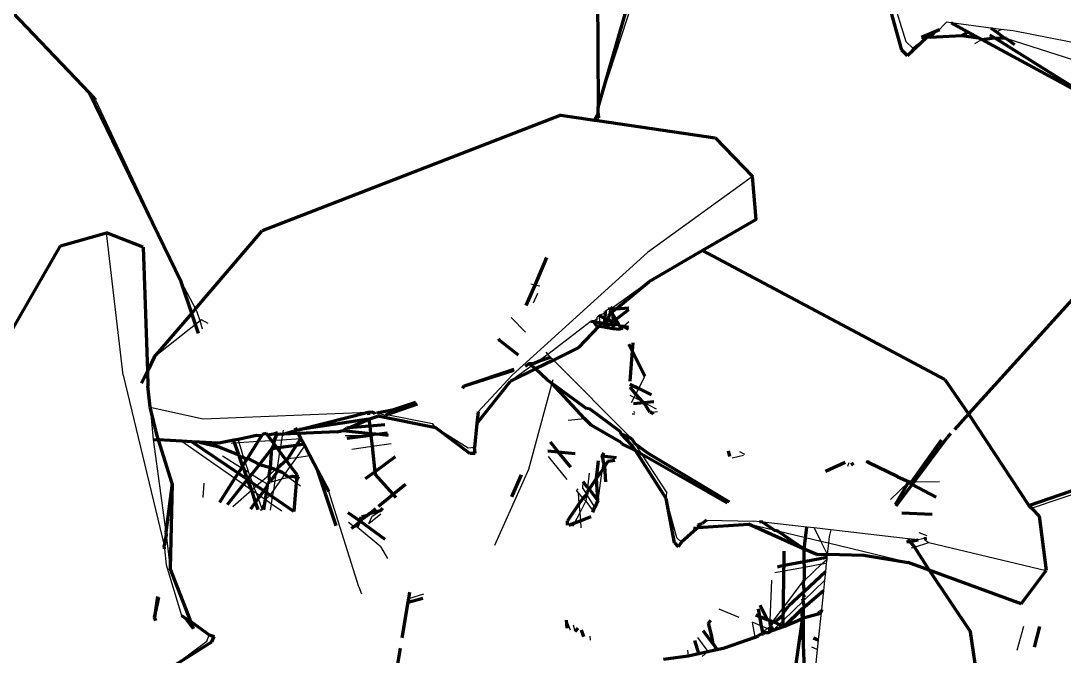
# Model space of a CAD drawing. Header units: millimetres. Extents: x 4307 to 31003, y 2809 to 20009.
# Drawn here: x 13541.02 to 13564.91, y 8947.4 to 8961.95 of the extents above; entities that cross this region are included whole.
import ezdxf

# ---------------------------------------------------------------- set-up
doc = ezdxf.new("R2010")
doc.units = ezdxf.units.MM
doc.layers.add('ProfileEdges', color=7, linetype='Continuous')

msp = doc.modelspace()

# ---------------------------------------------------------------- linework, layer by layer
for p, q in [((13560.87, 8962.816), (13561.29, 8961.473)), ((13554.246, 8959.965), (13555.039, 8962.393)), ((13562.155, 8961.858), (13562.056, 8961.752)), ((13562.155, 8961.858), (13562.223, 8961.915)), ((13562.324, 8961.902), (13562.223, 8961.915)), ((13563.235, 8961.783), (13562.324, 8961.902)), ((13561.779, 8961.577), (13561.451, 8961.326)), ((13563.471, 8961.752), (13563.235, 8961.783)), ((13563.362, 8961.694), (13563.471, 8961.752)), ((13563.744, 8961.717), (13563.471, 8961.752)), ((13569.394, 8960.621), (13563.744, 8961.717)), ((13561.29, 8961.473), (13561.451, 8961.326)), ((13561.451, 8961.326), (13561.33, 8961.145)), ((13562.869, 8961.432), (13563.031, 8961.518)), ((13565.328, 8960.983), (13563.582, 8961.541)), ((13542.733, 8960.141), (13544.696, 8955.97)), ((13554.23, 8959.665), (13554.247, 8959.723)), ((13557.78, 8958.381), (13555.371, 8956.639)), ((13543.368, 8953.83), (13542.983, 8957.095)), ((13555.371, 8956.639), (13552.274, 8953.834)), ((13544.696, 8955.97), (13545.025, 8955.351)), ((13552.796, 8955.893), (13552.704, 8955.914)), ((13552.909, 8955.868), (13552.796, 8955.893)), ((13555.401, 8955.97), (13554.566, 8955.371)), ((13552.763, 8955.489), (13552.859, 8955.708)), ((13545.025, 8955.351), (13545.059, 8955.278)), ((13554.482, 8955.342), (13554.403, 8955.289)), ((13554.566, 8955.371), (13554.506, 8955.359)), ((13545.125, 8955.075), (13545.059, 8955.278)), ((13545.162, 8955.104), (13545.125, 8955.075)), ((13545.313, 8955.019), (13545.162, 8955.104)), ((13552.253, 8955.153), (13552.582, 8954.821)), ((13554.219, 8955.121), (13554.136, 8955.062)), ((13554.214, 8955.049), (13554.219, 8955.121)), ((13554.219, 8955.121), (13554.221, 8955.164)), ((13554.268, 8955.196), (13554.221, 8955.164)), ((13554.299, 8955.218), (13554.268, 8955.196)), ((13554.268, 8955.196), (13554.276, 8955.038)), ((13554.401, 8955.252), (13554.299, 8955.218)), ((13554.475, 8955.103), (13554.463, 8955.005)), ((13554.502, 8955.325), (13554.486, 8955.196)), ((13545.02, 8954.992), (13544.078, 8954.243)), ((13545.125, 8955.075), (13545.02, 8954.992)), ((13545.185, 8954.886), (13545.125, 8955.075)), ((13554.085, 8955.071), (13553.09, 8954.31)), ((13554.208, 8954.963), (13554.214, 8955.049)), ((13554.276, 8955.038), (13554.265, 8954.954)), ((13554.457, 8954.958), (13554.453, 8954.925)), ((13554.779, 8954.873), (13554.721, 8954.883)), ((13554.822, 8954.947), (13554.779, 8954.873)), ((13554.941, 8955.051), (13554.822, 8954.947)), ((13553.09, 8954.31), (13552.874, 8954.155)), ((13553.042, 8954.359), (13553.09, 8954.31)), ((13553.09, 8954.31), (13553.152, 8954.248)), ((13553.152, 8954.248), (13553.22, 8954.18)), ((13553.22, 8954.18), (13555.003, 8952.386)), ((13552.724, 8954.048), (13552.237, 8953.698)), ((13552.779, 8954.108), (13552.724, 8954.048)), ((13543.368, 8953.83), (13544.302, 8949.931)), ((13551.491, 8952.994), (13552.274, 8953.834)), ((13553.201, 8953.727), (13553.18, 8953.648)), ((13555.171, 8953.528), (13555.312, 8953.809)), ((13553.173, 8953.623), (13552.649, 8951.676)), ((13555.107, 8953.401), (13555.171, 8953.528)), ((13555.067, 8953.322), (13554.977, 8953.369)), ((13555.009, 8953.206), (13555.067, 8953.322)), ((13555.067, 8953.322), (13555.107, 8953.401)), ((13555.265, 8953.221), (13555.067, 8953.322)), ((13555.582, 8953.057), (13555.289, 8953.208)), ((13543.98, 8953.098), (13544.055, 8952.357)), ((13543.98, 8953.098), (13545.2, 8952.832)), ((13545.2, 8952.832), (13548.975, 8952.986)), ((13549.125, 8952.956), (13549.177, 8952.967)), ((13549.177, 8952.967), (13549.371, 8952.919)), ((13555.022, 8952.945), (13555.08, 8952.951)), ((13555.091, 8952.975), (13555.06, 8952.997)), ((13555.468, 8952.987), (13555.602, 8953)), ((13549.4, 8952.929), (13550.45, 8952.724)), ((13550.528, 8952.628), (13550.45, 8952.724)), ((13553.555, 8952.805), (13553.931, 8952.841)), ((13547.001, 8952.354), (13547.022, 8952.483)), ((13547.022, 8952.483), (13547.036, 8952.574)), ((13551.265, 8952.163), (13550.528, 8952.628)), ((13544.055, 8952.357), (13544.342, 8950.236)), ((13544.709, 8952.32), (13545.924, 8951.473)), ((13545.84, 8952.279), (13545.916, 8952.284)), ((13545.916, 8952.284), (13546.019, 8952.29)), ((13546.019, 8952.29), (13545.996, 8952.363)), ((13546.019, 8952.29), (13546.453, 8952.319)), ((13546.123, 8951.966), (13546.019, 8952.29)), ((13546.453, 8952.319), (13546.763, 8952.339)), ((13546.763, 8952.339), (13546.831, 8952.343)), ((13546.831, 8952.343), (13547.001, 8952.354)), ((13546.972, 8952.179), (13547.001, 8952.354)), ((13547.001, 8952.354), (13547.437, 8952.382)), ((13548.451, 8952.455), (13549.035, 8952.454)), ((13549.064, 8952.205), (13549.502, 8952.269)), ((13555.081, 8952.265), (13555.238, 8952.024)), ((13546.896, 8951.71), (13546.956, 8952.079)), ((13546.956, 8952.079), (13546.972, 8952.179)), ((13547.34, 8951.951), (13547.524, 8952.215)), ((13547.34, 8951.951), (13547.639, 8951.995)), ((13548.601, 8952.137), (13549.064, 8952.205)), ((13551.407, 8952.173), (13551.265, 8952.163)), ((13555.238, 8952.024), (13555.813, 8951.139)), ((13557.567, 8951.992), (13557.31, 8951.936)), ((13557.6, 8952.017), (13557.484, 8952.077)), ((13546.071, 8951.707), (13545.637, 8951.979)), ((13546.16, 8951.85), (13546.138, 8951.92)), ((13546.24, 8951.601), (13546.16, 8951.85)), ((13547.139, 8951.922), (13547.34, 8951.951)), ((13547.2, 8951.75), (13547.34, 8951.951)), ((13553.095, 8951.968), (13553.528, 8951.446)), ((13554.36, 8951.874), (13554.324, 8951.646)), ((13559.979, 8951.828), (13559.955, 8951.74)), ((13546.133, 8951.669), (13546.071, 8951.707)), ((13546.24, 8951.601), (13546.133, 8951.669)), ((13546.249, 8951.573), (13546.24, 8951.601)), ((13546.304, 8951.561), (13546.249, 8951.573)), ((13546.249, 8951.573), (13546.269, 8951.517)), ((13546.269, 8951.517), (13546.327, 8951.359)), ((13546.55, 8951.408), (13546.304, 8951.561)), ((13546.708, 8951.546), (13546.55, 8951.408)), ((13546.854, 8951.673), (13546.708, 8951.546)), ((13546.849, 8951.417), (13546.878, 8951.598)), ((13546.896, 8951.71), (13546.854, 8951.673)), ((13546.878, 8951.598), (13546.854, 8951.673)), ((13546.995, 8951.457), (13547.069, 8951.564)), ((13547.069, 8951.564), (13547.2, 8951.75)), ((13547.232, 8951.522), (13547.346, 8951.553)), ((13552.649, 8951.676), (13551.869, 8949.932)), ((13554.04, 8951.585), (13554, 8951.262)), ((13554.324, 8951.646), (13554.233, 8950.959)), ((13564.164, 8950.789), (13566.46, 8951.559)), ((13545.193, 8951.032), (13545.219, 8951.363)), ((13545.924, 8951.473), (13546.124, 8951.334)), ((13546.124, 8951.334), (13546.313, 8951.202)), ((13546.327, 8951.359), (13546.367, 8951.249)), ((13546.42, 8951.295), (13546.367, 8951.249)), ((13546.55, 8951.408), (13546.42, 8951.295)), ((13546.631, 8951.357), (13546.55, 8951.408)), ((13546.631, 8951.357), (13546.681, 8951.371)), ((13546.724, 8951.383), (13546.849, 8951.417)), ((13546.813, 8951.197), (13546.995, 8951.457)), ((13546.813, 8951.197), (13546.849, 8951.417)), ((13546.849, 8951.417), (13546.995, 8951.457)), ((13546.995, 8951.457), (13547.153, 8951.5)), ((13547.153, 8951.5), (13547.33, 8951.367)), ((13547.33, 8951.367), (13547.426, 8951.295)), ((13553.888, 8951.239), (13553.901, 8951.392)), ((13560.935, 8950.989), (13561.345, 8951.375)), ((13561.417, 8951.394), (13561.478, 8951.394)), ((13561.478, 8951.394), (13562.062, 8951.395)), ((13546.313, 8951.202), (13545.876, 8950.82)), ((13546.367, 8951.249), (13546.313, 8951.202)), ((13546.313, 8951.202), (13546.408, 8951.136)), ((13546.367, 8951.249), (13546.408, 8951.136)), ((13546.408, 8951.136), (13546.455, 8951.005)), ((13546.408, 8951.136), (13546.502, 8951.071)), ((13546.502, 8951.071), (13546.622, 8950.987)), ((13546.622, 8950.987), (13546.733, 8951.082)), ((13546.733, 8951.082), (13546.813, 8951.197)), ((13546.763, 8950.888), (13546.788, 8951.044)), ((13546.788, 8951.044), (13546.813, 8951.197)), ((13548.765, 8948.983), (13548.071, 8951.168)), ((13553.748, 8951.181), (13553.782, 8951.228)), ((13553.748, 8951.181), (13553.79, 8951.13)), ((13553.79, 8951.13), (13553.89, 8951.01)), ((13553.81, 8950.892), (13553.79, 8951.13)), ((13553.888, 8951.239), (13553.98, 8951.098)), ((13553.98, 8951.098), (13553.962, 8950.951)), ((13554.168, 8950.808), (13553.98, 8951.098)), ((13555.803, 8951.008), (13555.813, 8951.139)), ((13546.455, 8951.005), (13546.532, 8950.795)), ((13546.532, 8950.795), (13546.609, 8950.905)), ((13546.622, 8950.987), (13546.763, 8950.888)), ((13546.739, 8950.738), (13546.763, 8950.888)), ((13546.763, 8950.888), (13546.997, 8950.725)), ((13553.827, 8950.686), (13553.81, 8950.892)), ((13553.827, 8950.686), (13553.962, 8950.951)), ((13553.89, 8951.01), (13553.962, 8950.951)), ((13553.962, 8950.951), (13554.131, 8950.72)), ((13556.043, 8950.11), (13555.803, 8951.008)), ((13546.501, 8950.75), (13546.549, 8950.748)), ((13546.532, 8950.795), (13546.549, 8950.748)), ((13548.989, 8950.434), (13549.269, 8950.661)), ((13548.989, 8950.434), (13549.066, 8950.606)), ((13549.066, 8950.606), (13549.259, 8950.723)), ((13553.704, 8950.443), (13553.827, 8950.686)), ((13553.843, 8950.497), (13553.827, 8950.686)), ((13548.523, 8950.468), (13548.651, 8950.371)), ((13548.651, 8950.371), (13548.721, 8950.361)), ((13548.721, 8950.361), (13549.266, 8949.908)), ((13553.667, 8950.372), (13553.704, 8950.443)), ((13553.856, 8950.337), (13553.843, 8950.497)), ((13556.722, 8950.516), (13557.801, 8950.492)), ((13558.285, 8950.278), (13557.683, 8950.423)), ((13557.938, 8950.477), (13557.801, 8950.492)), ((13559.024, 8950.352), (13558.012, 8950.468)), ((13559.192, 8950.333), (13559.024, 8950.352)), ((13559.192, 8950.333), (13559.344, 8950.023)), ((13559.571, 8950.29), (13559.192, 8950.333)), ((13544.349, 8950.179), (13544.444, 8949.404)), ((13556.15, 8950.005), (13556.043, 8950.11)), ((13558.994, 8950.107), (13558.359, 8950.26)), ((13559.344, 8950.023), (13558.994, 8950.107)), ((13559.53, 8950.137), (13559.514, 8949.982)), ((13559.571, 8950.29), (13559.53, 8950.137)), ((13561.342, 8950.087), (13559.571, 8950.29)), ((13561.568, 8950.061), (13561.342, 8950.087)), ((13561.711, 8950.089), (13561.568, 8950.061)), ((13561.778, 8950.151), (13561.596, 8950.222)), ((13561.753, 8950.04), (13561.711, 8950.089)), ((13544.31, 8949.852), (13544.347, 8949.491)), ((13549.425, 8949.638), (13549.266, 8949.908)), ((13559.344, 8950.023), (13559.488, 8949.73)), ((13559.514, 8949.982), (13559.344, 8950.023)), ((13559.514, 8949.982), (13559.488, 8949.73)), ((13561.342, 8949.542), (13559.514, 8949.982)), ((13561.408, 8949.876), (13561.487, 8949.891)), ((13561.487, 8949.891), (13561.813, 8950)), ((13561.753, 8950.04), (13561.813, 8950)), ((13561.813, 8950), (13564.499, 8949.356)), ((13559.366, 8949.51), (13559.476, 8949.614)), ((13559.476, 8949.614), (13559.467, 8949.528)), ((13559.481, 8949.665), (13559.476, 8949.614)), ((13559.488, 8949.73), (13559.481, 8949.665)), ((13544.347, 8949.491), (13544.7, 8948.332)), ((13558.498, 8949.355), (13558.964, 8949.438)), ((13558.964, 8949.438), (13559.366, 8949.51)), ((13558.965, 8949.133), (13559.366, 8949.51)), ((13559.366, 8949.51), (13559.467, 8949.528)), ((13559.467, 8949.528), (13559.446, 8949.328)), ((13558.209, 8949.142), (13558.176, 8948.217)), ((13559.425, 8949.13), (13558.245, 8947.984)), ((13558.288, 8949.317), (13558.498, 8949.355)), ((13559.425, 8949.13), (13559.402, 8948.903)), ((13559.446, 8949.328), (13559.425, 8949.13)), ((13548.765, 8948.983), (13548.822, 8948.826)), ((13558.888, 8949.061), (13558.485, 8948.522)), ((13558.888, 8949.061), (13558.939, 8949.108)), ((13559.402, 8948.903), (13559.355, 8948.455)), ((13549.906, 8948.719), (13550.247, 8948.828)), ((13557.474, 8948.284), (13557.016, 8948.471)), ((13558.485, 8948.522), (13558.238, 8948.192)), ((13558.967, 8948.28), (13558.966, 8948.527)), ((13559.352, 8948.426), (13559.349, 8948.394)), ((13559.355, 8948.455), (13559.352, 8948.426)), ((13553.514, 8948.22), (13553.6, 8948.003)), ((13557.84, 8947.835), (13557.773, 8948.173)), ((13557.985, 8948.088), (13557.773, 8948.173)), ((13558.97, 8947.098), (13558.967, 8948.28)), ((13559.349, 8948.394), (13559.284, 8947.775)), ((13553.719, 8947.964), (13553.681, 8948.11)), ((13558.117, 8948.035), (13557.985, 8948.088)), ((13558.117, 8948.035), (13558.012, 8947.947)), ((13558.189, 8948.095), (13558.117, 8948.035)), ((13558.168, 8948.005), (13558.117, 8948.035)), ((13558.215, 8947.996), (13558.168, 8948.005)), ((13558.245, 8947.984), (13558.215, 8947.996)), ((13563.983, 8948.078), (13563.831, 8947.527)), ((13545.282, 8947.737), (13544.594, 8947.22)), ((13545.282, 8947.737), (13545.334, 8947.883)), ((13554.069, 8947.767), (13554.062, 8947.857)), ((13556.514, 8947.826), (13556.756, 8947.506)), ((13559.284, 8947.775), (13559.261, 8947.554)), ((13556.286, 8947.534), (13556.303, 8947.409)), ((13556.624, 8947.387), (13556.756, 8947.506)), ((13556.914, 8947.624), (13556.894, 8947.536)), ((13556.936, 8947.545), (13556.914, 8947.624)), ((13559.261, 8947.554), (13559.133, 8947.606)), ((13559.261, 8947.554), (13559.162, 8946.599))]:
    msp.add_line(p, q)
at = {"layer": 'ProfileEdges', "lineweight": 211}
for p, q in [((13554.214, 8964.76), (13554.246, 8959.965)), ((13554.246, 8959.965), (13555.046, 8962.741)), ((13561.2, 8961.276), (13560.837, 8962.577)), ((13540.674, 8962.306), (13542.592, 8960.289)), ((13562.324, 8961.902), (13562.718, 8961.688)), ((13561.779, 8961.577), (13561.33, 8961.145)), ((13561.65, 8961.578), (13561.949, 8961.706)), ((13561.65, 8961.578), (13561.779, 8961.577)), ((13561.845, 8961.576), (13561.779, 8961.577)), ((13561.949, 8961.706), (13561.845, 8961.576)), ((13561.845, 8961.576), (13562.573, 8961.609)), ((13561.949, 8961.706), (13562.056, 8961.752)), ((13562.573, 8961.609), (13562.718, 8961.688)), ((13562.573, 8961.609), (13562.952, 8961.561)), ((13562.718, 8961.688), (13562.952, 8961.561)), ((13562.952, 8961.561), (13563.031, 8961.518)), ((13563.031, 8961.518), (13563.317, 8961.556)), ((13563.317, 8961.556), (13563.213, 8961.621)), ((13563.235, 8961.783), (13563.362, 8961.694)), ((13565.673, 8960.084), (13563.317, 8961.556)), ((13563.317, 8961.556), (13563.546, 8961.553)), ((13563.362, 8961.694), (13563.546, 8961.553)), ((13563.582, 8961.541), (13563.546, 8961.553)), ((13563.031, 8961.518), (13565.673, 8960.084)), ((13563.582, 8961.541), (13563.776, 8961.406)), ((13561.33, 8961.145), (13561.2, 8961.276)), ((13544.696, 8955.97), (13542.592, 8960.289)), ((13542.592, 8960.289), (13542.733, 8960.141)), ((13554.246, 8959.827), (13554.246, 8959.965)), ((13553.387, 8959.788), (13546.551, 8957.136)), ((13553.387, 8959.788), (13554.162, 8959.675)), ((13554.162, 8959.675), (13554.246, 8959.827)), ((13554.162, 8959.675), (13554.23, 8959.665)), ((13554.23, 8959.665), (13556.92, 8959.269)), ((13554.246, 8959.827), (13554.247, 8959.723)), ((13556.92, 8959.269), (13557.78, 8958.381)), ((13557.861, 8957.4), (13557.78, 8958.381)), ((13557.861, 8957.4), (13556.631, 8956.685)), ((13541.93, 8956.797), (13542.983, 8957.095)), ((13543.822, 8956.767), (13542.983, 8957.095)), ((13545.025, 8955.351), (13546.551, 8957.136)), ((13540.425, 8954.193), (13541.93, 8956.797)), ((13543.822, 8956.767), (13543.919, 8953.923)), ((13556.631, 8956.685), (13555.401, 8955.97)), ((13562.179, 8953.735), (13556.631, 8956.685)), ((13566.101, 8956.677), (13562.723, 8952.948)), ((13552.796, 8955.893), (13553.069, 8956.528)), ((13544.935, 8955.246), (13544.696, 8955.97)), ((13552.597, 8955.428), (13552.796, 8955.893)), ((13554.653, 8955.356), (13555.401, 8955.97)), ((13544.935, 8955.246), (13545.025, 8955.351)), ((13554.482, 8955.342), (13554.506, 8955.359)), ((13554.506, 8955.359), (13554.502, 8955.325)), ((13554.506, 8955.359), (13554.532, 8955.346)), ((13554.563, 8955.398), (13554.532, 8955.346)), ((13554.532, 8955.346), (13554.566, 8955.371)), ((13554.532, 8955.346), (13554.556, 8955.271)), ((13554.566, 8955.371), (13554.653, 8955.356)), ((13554.577, 8955.293), (13554.653, 8955.356)), ((13554.648, 8955.107), (13554.946, 8955.339)), ((13554.653, 8955.356), (13554.946, 8955.379)), ((13544.078, 8954.243), (13544.935, 8955.246)), ((13545.02, 8954.992), (13544.935, 8955.246)), ((13554.294, 8955.175), (13554.268, 8955.196)), ((13554.393, 8955.14), (13554.294, 8955.175)), ((13554.384, 8955.019), (13554.475, 8955.103)), ((13554.393, 8955.14), (13554.389, 8955.093)), ((13554.421, 8955.127), (13554.389, 8955.093)), ((13554.401, 8955.252), (13554.393, 8955.14)), ((13554.403, 8955.289), (13554.401, 8955.252)), ((13554.475, 8955.103), (13554.421, 8955.127)), ((13554.486, 8955.196), (13554.475, 8955.103)), ((13554.601, 8955.043), (13554.475, 8955.103)), ((13554.486, 8955.196), (13554.556, 8955.271)), ((13554.502, 8955.325), (13554.556, 8955.271)), ((13554.556, 8955.271), (13554.577, 8955.293)), ((13554.556, 8955.271), (13554.582, 8955.224)), ((13554.582, 8955.224), (13554.648, 8955.107)), ((13554.601, 8955.043), (13554.582, 8955.224)), ((13554.601, 8955.043), (13554.648, 8955.107)), ((13554.648, 8955.107), (13554.709, 8954.998)), ((13545.088, 8954.785), (13545.02, 8954.992)), ((13553.803, 8954.466), (13554.265, 8954.954)), ((13554.085, 8955.071), (13554.136, 8955.062)), ((13554.136, 8955.062), (13554.214, 8955.049)), ((13554.136, 8955.062), (13554.208, 8954.963)), ((13554.208, 8954.963), (13554.265, 8954.954)), ((13554.214, 8955.049), (13554.276, 8955.038)), ((13554.265, 8954.954), (13554.329, 8955.029)), ((13554.265, 8954.954), (13554.378, 8954.937)), ((13554.276, 8955.038), (13554.329, 8955.029)), ((13554.329, 8955.029), (13554.384, 8955.019)), ((13554.384, 8955.019), (13554.378, 8954.937)), ((13554.378, 8954.937), (13554.42, 8954.93)), ((13554.389, 8955.093), (13554.384, 8955.019)), ((13554.384, 8955.019), (13554.463, 8955.005)), ((13554.42, 8954.93), (13554.457, 8954.958)), ((13554.42, 8954.93), (13554.453, 8954.925)), ((13554.453, 8954.925), (13554.586, 8954.904)), ((13554.463, 8955.005), (13554.457, 8954.958)), ((13554.463, 8955.005), (13554.507, 8954.998)), ((13554.507, 8954.998), (13554.601, 8955.043)), ((13554.507, 8954.998), (13554.595, 8954.983)), ((13554.586, 8954.904), (13554.595, 8954.983)), ((13554.586, 8954.904), (13554.721, 8954.883)), ((13554.595, 8954.983), (13554.601, 8955.043)), ((13554.595, 8954.983), (13554.709, 8954.998)), ((13554.709, 8954.998), (13554.601, 8955.043)), ((13554.709, 8954.998), (13554.731, 8954.959)), ((13554.721, 8954.883), (13554.758, 8954.911)), ((13554.731, 8954.959), (13554.758, 8954.911)), ((13554.822, 8954.947), (13554.731, 8954.959)), ((13554.758, 8954.911), (13554.822, 8954.947)), ((13554.758, 8954.911), (13554.779, 8954.873)), ((13554.939, 8954.883), (13554.822, 8954.947)), ((13554.939, 8954.923), (13554.822, 8954.947)), ((13552.001, 8954.621), (13551.963, 8954.664)), ((13552.417, 8954.291), (13552.001, 8954.621)), ((13553.803, 8954.466), (13553.22, 8954.18)), ((13554.946, 8954.54), (13555.022, 8954.389)), ((13555.022, 8954.389), (13554.968, 8953.698)), ((13555.036, 8954.575), (13555.022, 8954.389)), ((13555.022, 8954.389), (13555.312, 8953.809)), ((13544.078, 8954.243), (13543.919, 8953.923)), ((13552.779, 8954.108), (13552.874, 8954.155)), ((13553.22, 8954.18), (13552.811, 8953.979)), ((13552.874, 8954.155), (13553.152, 8954.248)), ((13543.919, 8953.923), (13543.783, 8953.649)), ((13543.919, 8953.923), (13543.93, 8953.585)), ((13551.183, 8953.591), (13552.316, 8953.969)), ((13551.183, 8953.591), (13552.308, 8953.944)), ((13552.811, 8953.979), (13552.237, 8953.698)), ((13552.66, 8954.098), (13552.567, 8954.034)), ((13552.66, 8954.098), (13552.779, 8954.108)), ((13552.724, 8954.048), (13552.66, 8954.098)), ((13552.811, 8953.979), (13552.724, 8954.048)), ((13553.073, 8953.726), (13552.811, 8953.979)), ((13551.463, 8952.725), (13552.237, 8953.698)), ((13553.073, 8953.726), (13553.18, 8953.648)), ((13562.179, 8953.735), (13562.723, 8952.948)), ((13543.98, 8953.098), (13543.93, 8953.585)), ((13551.136, 8953.535), (13551.183, 8953.591)), ((13553.931, 8952.841), (13553.18, 8953.648)), ((13553.18, 8953.648), (13553.973, 8953.071)), ((13554.97, 8953.629), (13555.171, 8953.528)), ((13555.107, 8953.401), (13554.972, 8953.556)), ((13555.171, 8953.528), (13555.466, 8953.379)), ((13549.565, 8953.05), (13550.069, 8953.218)), ((13555.054, 8953.184), (13555.289, 8953.208)), ((13555.265, 8953.221), (13555.107, 8953.401)), ((13555.289, 8953.208), (13555.265, 8953.221)), ((13555.289, 8953.208), (13555.519, 8953.232)), ((13555.428, 8952.984), (13555.289, 8953.208)), ((13544.137, 8952.475), (13543.98, 8953.098)), ((13547.414, 8952.591), (13548.975, 8952.986)), ((13548.975, 8952.986), (13549.086, 8952.99)), ((13548.975, 8952.986), (13548.982, 8952.926)), ((13549.086, 8952.99), (13549.125, 8952.956)), ((13549.177, 8952.967), (13549.565, 8953.05)), ((13549.4, 8952.929), (13550.103, 8953.174)), ((13551.491, 8952.994), (13551.463, 8952.725)), ((13553.973, 8953.071), (13554.031, 8953.077)), ((13554.031, 8953.077), (13554.739, 8952.553)), ((13555.428, 8952.984), (13555.468, 8952.987)), ((13555.512, 8952.937), (13555.468, 8952.987)), ((13562.723, 8952.948), (13562.399, 8952.59)), ((13562.723, 8952.948), (13564.105, 8950.849)), ((13548.994, 8952.823), (13547.414, 8952.591)), ((13548.529, 8952.625), (13548.994, 8952.823)), ((13548.994, 8952.823), (13549.193, 8952.896)), ((13548.994, 8952.823), (13549.011, 8952.665)), ((13550.528, 8952.628), (13549.193, 8952.896)), ((13549.371, 8952.919), (13549.4, 8952.929)), ((13551.463, 8952.725), (13551.407, 8952.173)), ((13554.082, 8952.686), (13553.931, 8952.841)), ((13544.176, 8952.35), (13544.137, 8952.475)), ((13546.551, 8952.475), (13546.529, 8952.44)), ((13546.648, 8952.495), (13546.551, 8952.475)), ((13546.671, 8952.464), (13546.648, 8952.495)), ((13546.671, 8952.464), (13546.854, 8952.495)), ((13546.831, 8952.343), (13546.883, 8952.478)), ((13546.883, 8952.478), (13546.854, 8952.495)), ((13546.883, 8952.478), (13546.861, 8952.538)), ((13546.883, 8952.478), (13546.954, 8952.493)), ((13546.954, 8952.493), (13547.022, 8952.483)), ((13547.022, 8952.483), (13547.337, 8952.575)), ((13547.377, 8952.497), (13547.022, 8952.483)), ((13547.337, 8952.575), (13547.308, 8952.629)), ((13547.337, 8952.575), (13547.414, 8952.591)), ((13548.262, 8952.532), (13547.377, 8952.497)), ((13547.437, 8952.382), (13547.377, 8952.497)), ((13548.262, 8952.532), (13548.4, 8952.563)), ((13548.4, 8952.563), (13548.488, 8952.621)), ((13548.4, 8952.563), (13549.03, 8952.501)), ((13548.529, 8952.625), (13548.488, 8952.621)), ((13549.011, 8952.665), (13548.529, 8952.625)), ((13549.354, 8952.694), (13549.011, 8952.665)), ((13549.011, 8952.665), (13549.03, 8952.501)), ((13549.03, 8952.501), (13549.14, 8952.49)), ((13549.03, 8952.501), (13549.035, 8952.454)), ((13549.14, 8952.49), (13549.035, 8952.454)), ((13549.14, 8952.49), (13549.239, 8952.481)), ((13549.42, 8952.505), (13549.239, 8952.481)), ((13549.239, 8952.481), (13549.435, 8952.461)), ((13551.302, 8952.04), (13550.528, 8952.628)), ((13554.77, 8952.292), (13554.082, 8952.686)), ((13554.77, 8952.492), (13554.739, 8952.553)), ((13555.013, 8952.233), (13554.77, 8952.492)), ((13554.77, 8952.492), (13555.003, 8952.386)), ((13562.314, 8952.496), (13562.24, 8952.415)), ((13544.055, 8952.357), (13544.176, 8952.35)), ((13544.488, 8951.352), (13544.176, 8952.35)), ((13544.709, 8952.32), (13544.176, 8952.35)), ((13544.938, 8952.307), (13544.709, 8952.32)), ((13545.113, 8952.298), (13544.938, 8952.307)), ((13545.995, 8951.586), (13544.938, 8952.307)), ((13545.392, 8952.282), (13545.113, 8952.298)), ((13545.113, 8952.298), (13545.535, 8952.201)), ((13545.392, 8952.282), (13545.535, 8952.201)), ((13545.553, 8952.273), (13545.392, 8952.282)), ((13545.897, 8952.343), (13545.553, 8952.273)), ((13545.996, 8952.363), (13545.897, 8952.343)), ((13545.916, 8952.284), (13545.897, 8952.343)), ((13545.958, 8952.16), (13545.916, 8952.284)), ((13546.416, 8952.448), (13545.996, 8952.363)), ((13546.453, 8952.319), (13546.21, 8951.931)), ((13546.529, 8952.44), (13546.416, 8952.448)), ((13546.529, 8952.44), (13546.453, 8952.319)), ((13546.763, 8952.339), (13546.671, 8952.464)), ((13546.819, 8952.264), (13546.763, 8952.339)), ((13546.773, 8952.153), (13546.819, 8952.264)), ((13546.819, 8952.264), (13546.831, 8952.343)), ((13546.89, 8952.168), (13546.819, 8952.264)), ((13547.437, 8952.382), (13547.326, 8952.226)), ((13547.506, 8952.25), (13547.326, 8952.226)), ((13547.506, 8952.25), (13547.437, 8952.382)), ((13547.524, 8952.215), (13547.506, 8952.25)), ((13549.035, 8952.454), (13548.486, 8952.381)), ((13549.035, 8952.454), (13549.064, 8952.205)), ((13553.325, 8952.08), (13553.148, 8952.298)), ((13554.77, 8952.292), (13554.786, 8952.259)), ((13555.096, 8952.105), (13554.786, 8952.259)), ((13555.003, 8952.386), (13555.081, 8952.265)), ((13555.096, 8952.105), (13555.013, 8952.233)), ((13555.081, 8952.265), (13555.375, 8952.052)), ((13562.094, 8952.341), (13561.417, 8951.394)), ((13561.478, 8951.394), (13562.24, 8952.415)), ((13545.535, 8952.201), (13546.011, 8952.011)), ((13546.011, 8952.011), (13545.958, 8952.16)), ((13546.011, 8952.011), (13546.029, 8951.96)), ((13546.773, 8952.153), (13546.487, 8951.791)), ((13546.735, 8951.721), (13546.773, 8952.153)), ((13546.773, 8952.153), (13546.89, 8952.168)), ((13546.972, 8952.179), (13546.89, 8952.168)), ((13546.956, 8952.079), (13546.89, 8952.168)), ((13547.098, 8951.887), (13546.956, 8952.079)), ((13547.326, 8952.226), (13546.972, 8952.179)), ((13547.326, 8952.226), (13547.139, 8951.922)), ((13547.639, 8951.995), (13547.524, 8952.215)), ((13547.825, 8951.639), (13547.639, 8951.995)), ((13549.064, 8952.205), (13549.129, 8951.622)), ((13551.423, 8952.04), (13551.302, 8952.04)), ((13551.423, 8952.04), (13551.407, 8952.173)), ((13553.086, 8952.103), (13553.325, 8952.08)), ((13553.325, 8952.08), (13553.712, 8952.042)), ((13553.614, 8951.723), (13553.325, 8952.08)), ((13554.327, 8951.982), (13554.378, 8952.052)), ((13555.803, 8951.008), (13555.096, 8952.105)), ((13555.238, 8952.024), (13555.096, 8952.105)), ((13557.2, 8950.9), (13555.238, 8952.024)), ((13555.375, 8952.052), (13557.24, 8950.932)), ((13557.255, 8951.967), (13557.229, 8952.102)), ((13546.029, 8951.96), (13546.123, 8951.966)), ((13546.101, 8951.756), (13546.029, 8951.96)), ((13546.101, 8951.756), (13546.071, 8951.707)), ((13546.16, 8951.85), (13546.101, 8951.756)), ((13546.133, 8951.669), (13546.101, 8951.756)), ((13546.138, 8951.92), (13546.123, 8951.966)), ((13546.138, 8951.92), (13546.21, 8951.931)), ((13546.21, 8951.931), (13546.16, 8951.85)), ((13546.21, 8951.931), (13546.487, 8951.791)), ((13546.487, 8951.791), (13546.304, 8951.561)), ((13546.487, 8951.791), (13546.735, 8951.721)), ((13546.896, 8951.71), (13547.098, 8951.887)), ((13547.139, 8951.922), (13547.098, 8951.887)), ((13547.2, 8951.75), (13547.098, 8951.887)), ((13549.129, 8951.622), (13549.605, 8951.973)), ((13554.206, 8951.473), (13554.25, 8951.876)), ((13554.327, 8951.982), (13554.36, 8951.874)), ((13554.327, 8951.982), (13554.654, 8951.95)), ((13554.396, 8951.752), (13554.36, 8951.874)), ((13554.465, 8951.854), (13554.396, 8951.752)), ((13554.626, 8951.882), (13554.465, 8951.854)), ((13559.899, 8951.836), (13559.449, 8951.625)), ((13560.088, 8951.77), (13560.044, 8951.822)), ((13560.377, 8951.861), (13560.427, 8951.832)), ((13560.427, 8951.832), (13560.42, 8951.878)), ((13561.106, 8951.502), (13560.427, 8951.832)), ((13564.105, 8950.849), (13566.74, 8951.758)), ((13545.995, 8951.586), (13545.924, 8951.473)), ((13546.071, 8951.707), (13545.995, 8951.586)), ((13546.212, 8951.445), (13545.995, 8951.586)), ((13546.212, 8951.445), (13546.133, 8951.669)), ((13546.269, 8951.517), (13546.212, 8951.445)), ((13546.304, 8951.561), (13546.269, 8951.517)), ((13546.708, 8951.546), (13546.735, 8951.721)), ((13546.724, 8951.383), (13546.708, 8951.546)), ((13546.878, 8951.598), (13546.724, 8951.383)), ((13546.735, 8951.721), (13546.854, 8951.673)), ((13546.854, 8951.673), (13546.888, 8951.66)), ((13546.888, 8951.66), (13546.878, 8951.598)), ((13546.896, 8951.71), (13546.888, 8951.66)), ((13546.888, 8951.66), (13546.914, 8951.649)), ((13546.914, 8951.649), (13547.007, 8951.61)), ((13547.007, 8951.61), (13547.069, 8951.564)), ((13547.069, 8951.564), (13547.153, 8951.5)), ((13547.153, 8951.5), (13547.232, 8951.522)), ((13547.346, 8951.553), (13547.2, 8951.75)), ((13547.339, 8951.479), (13547.232, 8951.522)), ((13547.346, 8951.553), (13547.339, 8951.479)), ((13548.239, 8950.382), (13547.825, 8951.639)), ((13548.071, 8951.168), (13547.825, 8951.639)), ((13548.917, 8951.465), (13549.129, 8951.622)), ((13549.129, 8951.622), (13549.135, 8951.569)), ((13549.547, 8951.107), (13549.135, 8951.569)), ((13552.267, 8951.045), (13552.486, 8951.548)), ((13554.324, 8951.646), (13554.206, 8951.473)), ((13554.396, 8951.752), (13554.324, 8951.646)), ((13554.417, 8951.392), (13554.396, 8951.752)), ((13544.488, 8951.352), (13544.342, 8950.236)), ((13544.488, 8951.352), (13544.444, 8949.404)), ((13545.924, 8951.473), (13545.574, 8950.914)), ((13546.124, 8951.334), (13545.748, 8950.86)), ((13546.212, 8951.445), (13546.124, 8951.334)), ((13546.313, 8951.202), (13546.212, 8951.445)), ((13546.327, 8951.359), (13546.212, 8951.445)), ((13546.42, 8951.295), (13546.327, 8951.359)), ((13546.583, 8951.184), (13546.42, 8951.295)), ((13546.671, 8951.308), (13546.583, 8951.184)), ((13546.645, 8951.141), (13546.671, 8951.308)), ((13546.671, 8951.308), (13546.681, 8951.371)), ((13546.681, 8951.371), (13546.724, 8951.383)), ((13547.33, 8951.367), (13547.274, 8950.712)), ((13547.339, 8951.479), (13547.33, 8951.367)), ((13547.393, 8951.458), (13547.339, 8951.479)), ((13549.547, 8951.107), (13549.827, 8951.337)), ((13554, 8951.262), (13553.901, 8951.392)), ((13554.206, 8951.473), (13554.033, 8951.219)), ((13554.233, 8950.959), (13554.206, 8951.473)), ((13561.345, 8951.375), (13561.04, 8950.866)), ((13561.064, 8950.839), (13561.431, 8951.33)), ((13561.106, 8951.502), (13561.365, 8951.394)), ((13561.345, 8951.375), (13561.365, 8951.394)), ((13561.365, 8951.394), (13561.417, 8951.394)), ((13561.365, 8951.394), (13561.388, 8951.353)), ((13561.388, 8951.353), (13561.431, 8951.33)), ((13561.431, 8951.33), (13561.478, 8951.394)), ((13561.431, 8951.33), (13561.981, 8951.039)), ((13546.398, 8950.925), (13546.313, 8951.202)), ((13546.502, 8951.071), (13546.455, 8951.005)), ((13546.583, 8951.184), (13546.502, 8951.071)), ((13546.645, 8951.141), (13546.583, 8951.184)), ((13546.622, 8950.987), (13546.645, 8951.141)), ((13546.733, 8951.082), (13546.645, 8951.141)), ((13546.788, 8951.044), (13546.733, 8951.082)), ((13547.274, 8950.712), (13546.788, 8951.044)), ((13549.214, 8950.834), (13549.547, 8951.107)), ((13549.615, 8951.032), (13549.547, 8951.107)), ((13553.98, 8951.098), (13553.89, 8951.01)), ((13553.986, 8951.15), (13553.98, 8951.098)), ((13554.033, 8951.219), (13553.986, 8951.15)), ((13554, 8951.262), (13554.033, 8951.219)), ((13554.033, 8951.219), (13554.233, 8950.959)), ((13546.398, 8950.925), (13546.281, 8950.761)), ((13546.455, 8951.005), (13546.398, 8950.925)), ((13546.459, 8950.752), (13546.398, 8950.925)), ((13546.584, 8950.746), (13546.609, 8950.905)), ((13546.609, 8950.905), (13546.622, 8950.987)), ((13553.81, 8950.892), (13553.542, 8950.498)), ((13553.89, 8951.01), (13553.81, 8950.892)), ((13554.131, 8950.72), (13554.168, 8950.808)), ((13554.233, 8950.959), (13554.168, 8950.808)), ((13555.988, 8949.992), (13555.803, 8951.008)), ((13564.105, 8950.849), (13564.164, 8950.789)), ((13548.512, 8950.686), (13548.781, 8950.494)), ((13548.781, 8950.494), (13548.965, 8950.629)), ((13548.781, 8950.494), (13548.821, 8950.583)), ((13548.965, 8950.629), (13548.821, 8950.583)), ((13549.002, 8950.659), (13548.965, 8950.629)), ((13549.002, 8950.659), (13549.152, 8950.783)), ((13549.259, 8950.723), (13549.002, 8950.659)), ((13549.259, 8950.723), (13549.31, 8950.789)), ((13554.075, 8950.588), (13553.843, 8950.497)), ((13554.119, 8950.693), (13554.131, 8950.72)), ((13561.2, 8950.681), (13561.891, 8950.646)), ((13564.164, 8950.789), (13564.345, 8950.604)), ((13564.345, 8950.604), (13564.499, 8949.356)), ((13548.597, 8950.326), (13548.651, 8950.371)), ((13548.651, 8950.371), (13548.769, 8950.468)), ((13548.721, 8950.361), (13548.769, 8950.468)), ((13548.769, 8950.468), (13548.781, 8950.494)), ((13548.781, 8950.494), (13549.357, 8950.081)), ((13553.542, 8950.395), (13553.542, 8950.498)), ((13553.704, 8950.443), (13553.568, 8950.39)), ((13553.843, 8950.497), (13553.704, 8950.443)), ((13556.505, 8950.323), (13556.15, 8950.005)), ((13556.428, 8950.34), (13556.505, 8950.323)), ((13556.505, 8950.323), (13556.533, 8950.347)), ((13556.533, 8950.347), (13557.683, 8950.423)), ((13556.536, 8950.404), (13556.533, 8950.347)), ((13556.536, 8950.404), (13556.622, 8950.437)), ((13556.722, 8950.516), (13556.622, 8950.437)), ((13558.963, 8949.85), (13557.683, 8950.423)), ((13558.012, 8950.468), (13557.938, 8950.477)), ((13558.012, 8950.468), (13558.285, 8950.278)), ((13558.994, 8950.107), (13559.024, 8950.352)), ((13544.349, 8950.179), (13544.302, 8949.931)), ((13544.342, 8950.236), (13544.349, 8950.179)), ((13558.359, 8950.26), (13558.285, 8950.278)), ((13558.963, 8949.85), (13558.359, 8950.26)), ((13558.963, 8949.85), (13558.994, 8950.107)), ((13561.342, 8950.087), (13561.383, 8950.026)), ((13561.711, 8950.089), (13561.766, 8950.099)), ((13544.31, 8949.852), (13544.302, 8949.931)), ((13555.988, 8949.992), (13556.074, 8949.899)), ((13556.15, 8950.005), (13556.074, 8949.899)), ((13559.248, 8949.726), (13558.963, 8949.85)), ((13558.963, 8949.566), (13558.963, 8949.85)), ((13561.312, 8950.013), (13561.383, 8950.026)), ((13561.383, 8950.026), (13561.568, 8950.061)), ((13561.383, 8950.026), (13561.487, 8949.891)), ((13561.487, 8949.891), (13561.824, 8949.366)), ((13558.5, 8949.478), (13558.505, 8949.8)), ((13558.963, 8949.566), (13559.481, 8949.665)), ((13559.248, 8949.726), (13559.488, 8949.73)), ((13559.488, 8949.73), (13560.326, 8949.707)), ((13560.326, 8949.707), (13561.342, 8949.542)), ((13544.912, 8948.195), (13544.444, 8949.404)), ((13558.346, 8949.446), (13558.43, 8949.465)), ((13558.43, 8949.465), (13558.5, 8949.478)), ((13558.498, 8949.355), (13558.5, 8949.478)), ((13558.5, 8949.478), (13558.963, 8949.566)), ((13558.964, 8949.438), (13558.963, 8949.566)), ((13558.965, 8949.133), (13558.964, 8949.438)), ((13561.824, 8949.366), (13561.342, 8949.542)), ((13563.927, 8948.598), (13561.824, 8949.366)), ((13561.824, 8949.366), (13562.766, 8947.954)), ((13558.485, 8948.522), (13558.498, 8949.355)), ((13558.939, 8949.108), (13558.965, 8949.133)), ((13559.446, 8949.328), (13558.965, 8948.882)), ((13563.927, 8948.598), (13564.499, 8949.356)), ((13558.965, 8948.882), (13558.939, 8949.108)), ((13558.966, 8948.527), (13559.402, 8948.903)), ((13544.149, 8948.763), (13544.086, 8948.285)), ((13544.086, 8948.285), (13544.178, 8948.74)), ((13549.892, 8948.636), (13550.231, 8948.729)), ((13549.892, 8948.636), (13549.906, 8948.719)), ((13549.906, 8948.719), (13549.93, 8948.862)), ((13558.931, 8948.85), (13558.601, 8948.545)), ((13558.926, 8948.713), (13558.966, 8948.745)), ((13558.966, 8948.527), (13558.926, 8948.713)), ((13558.965, 8948.882), (13558.931, 8948.85)), ((13558.966, 8948.745), (13558.931, 8948.85)), ((13549.756, 8947.818), (13549.892, 8948.636)), ((13557.943, 8948.309), (13557.911, 8948.48)), ((13557.951, 8948.568), (13558.116, 8948.241)), ((13558.483, 8948.397), (13558.601, 8948.545)), ((13558.483, 8948.397), (13558.485, 8948.522)), ((13558.512, 8948.083), (13558.919, 8948.487)), ((13558.915, 8948.365), (13558.919, 8948.487)), ((13558.919, 8948.487), (13558.966, 8948.527)), ((13559.279, 8948.365), (13559.32, 8948.414)), ((13559.32, 8948.414), (13559.352, 8948.426)), ((13559.355, 8948.455), (13559.349, 8948.394)), ((13544.114, 8948.205), (13544.086, 8948.285)), ((13544.7, 8948.332), (13544.8, 8948.264)), ((13544.977, 8948.024), (13544.8, 8948.264)), ((13544.8, 8948.264), (13544.912, 8948.195)), ((13544.977, 8948.024), (13544.912, 8948.195)), ((13544.912, 8948.195), (13545.334, 8947.883)), ((13553.531, 8948.037), (13553.514, 8948.22)), ((13556.766, 8948.15), (13556.824, 8948.224)), ((13557.851, 8948.346), (13557.943, 8948.309)), ((13557.943, 8948.309), (13558.116, 8948.241)), ((13557.985, 8948.088), (13557.943, 8948.309)), ((13558.116, 8948.241), (13558.176, 8948.217)), ((13558.176, 8948.217), (13558.172, 8948.128)), ((13558.176, 8948.217), (13558.238, 8948.192)), ((13558.189, 8948.095), (13558.238, 8948.192)), ((13558.238, 8948.192), (13558.283, 8948.174)), ((13558.283, 8948.174), (13558.482, 8948.341)), ((13558.283, 8948.174), (13558.455, 8948.086)), ((13558.48, 8948.096), (13558.482, 8948.341)), ((13558.482, 8948.341), (13558.483, 8948.397)), ((13558.512, 8948.083), (13558.92, 8948.262)), ((13558.724, 8946.853), (13558.921, 8948.233)), ((13558.92, 8948.262), (13558.915, 8948.365)), ((13558.92, 8948.262), (13558.967, 8948.28)), ((13558.921, 8948.233), (13558.92, 8948.262)), ((13558.97, 8947.098), (13558.921, 8948.233)), ((13558.967, 8948.28), (13559.279, 8948.365)), ((13559.279, 8948.365), (13559.349, 8948.394)), ((13553.719, 8947.964), (13553.787, 8948.039)), ((13553.85, 8947.998), (13553.909, 8947.847)), ((13556.638, 8947.985), (13556.874, 8947.675)), ((13556.848, 8947.857), (13556.766, 8948.15)), ((13558.012, 8947.947), (13557.985, 8948.088)), ((13558.02, 8947.901), (13558.012, 8947.947)), ((13558.042, 8947.93), (13558.02, 8947.901)), ((13558.112, 8947.935), (13558.042, 8947.93)), ((13558.112, 8947.935), (13558.166, 8947.955)), ((13558.168, 8948.005), (13558.166, 8947.955)), ((13558.245, 8947.984), (13558.166, 8947.955)), ((13558.209, 8948.056), (13558.168, 8948.005)), ((13558.172, 8948.128), (13558.189, 8948.095)), ((13558.189, 8948.095), (13558.209, 8948.056)), ((13558.209, 8948.056), (13558.245, 8947.984)), ((13558.478, 8948.07), (13558.245, 8947.984)), ((13558.455, 8948.086), (13558.478, 8948.07)), ((13558.478, 8948.07), (13558.48, 8948.096)), ((13558.478, 8948.07), (13558.512, 8948.083)), ((13563.937, 8940.047), (13562.766, 8947.954)), ((13564.347, 8948.075), (13564.228, 8947.607)), ((13544.594, 8947.22), (13545.399, 8947.725)), ((13545.334, 8947.883), (13545.45, 8947.846)), ((13545.399, 8947.725), (13545.45, 8947.846)), ((13556.547, 8947.461), (13556.457, 8947.753)), ((13556.874, 8947.675), (13556.848, 8947.857)), ((13557.139, 8947.589), (13557.84, 8947.835)), ((13557.84, 8947.835), (13557.908, 8947.86)), ((13557.951, 8947.896), (13557.908, 8947.86)), ((13558.02, 8947.901), (13557.951, 8947.896)), ((13559.174, 8947.819), (13559.284, 8947.775)), ((13549.609, 8946.938), (13549.716, 8947.581)), ((13556.303, 8947.409), (13556.547, 8947.461)), ((13556.547, 8947.461), (13556.756, 8947.506)), ((13556.756, 8947.506), (13556.894, 8947.536)), ((13556.874, 8947.675), (13556.914, 8947.624)), ((13556.894, 8947.536), (13556.969, 8947.552)), ((13556.969, 8947.552), (13556.914, 8947.624)), ((13556.969, 8947.552), (13557.139, 8947.589)), ((13555.741, 8947.33), (13556.303, 8947.409))]:
    msp.add_line(p, q, dxfattribs=at)

doc.saveas('drawing.dxf')
